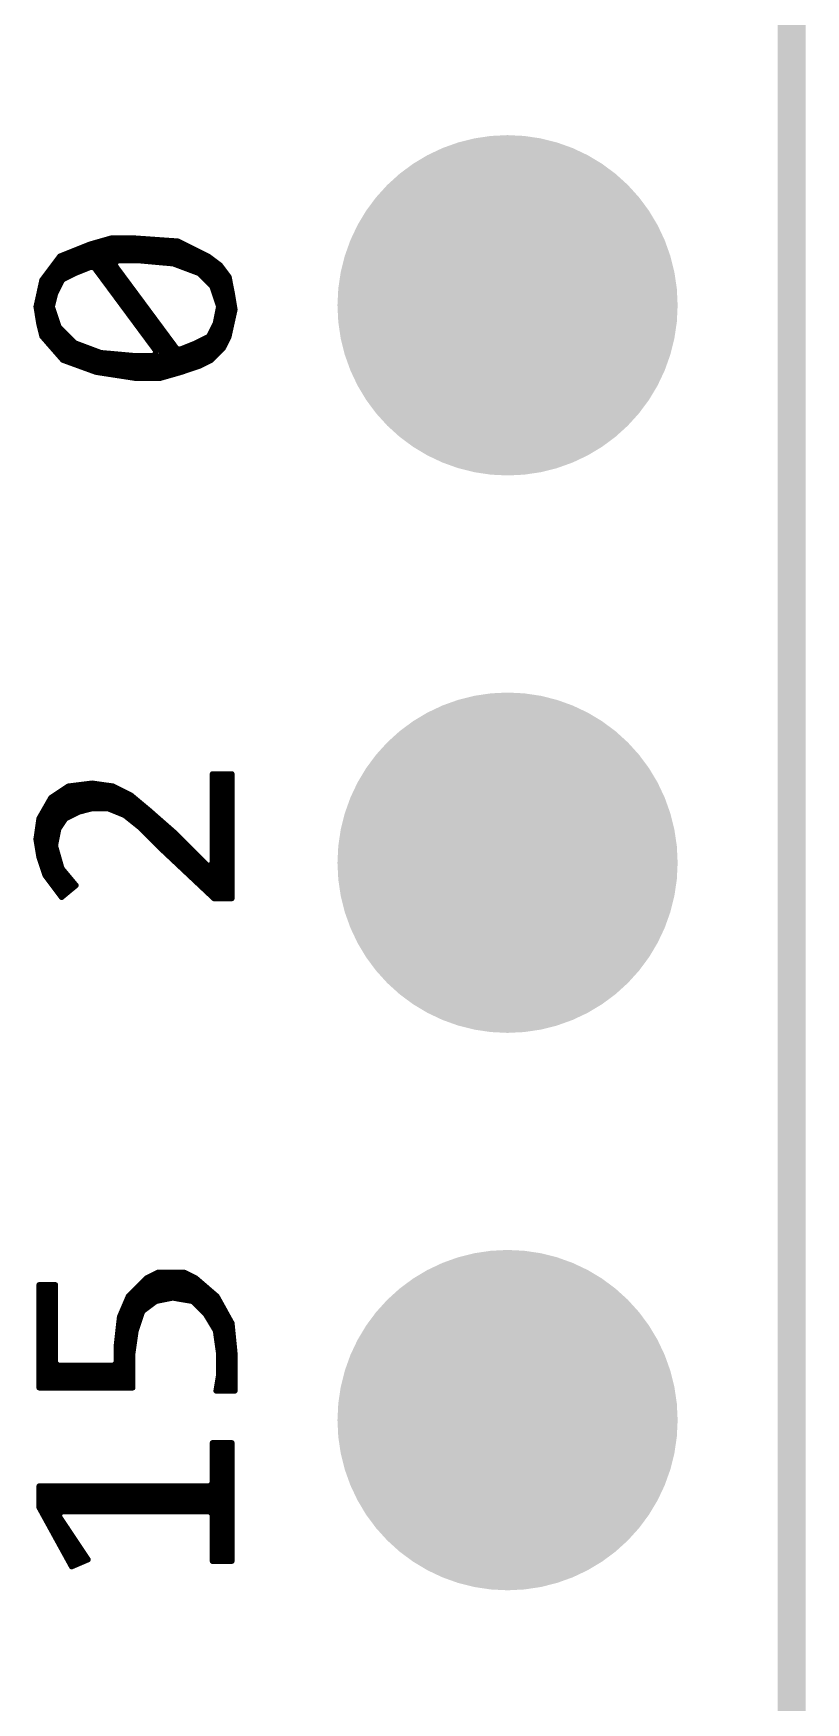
# Model space of a CAD drawing. Extents: x 491.8 to 537.2, y 395.3 to 465.5.
# Drawn here: x 524.48 to 528, y 407.62 to 415.23 of the extents above; entities that cross this region are included whole.
import ezdxf

# ---------------------------------------------------------------- set-up
doc = ezdxf.new("R2010")
doc.units = 0
doc.header["$MEASUREMENT"] = 0
doc.layers.get('0').update_dxf_attribs({"linetype": 'CONTINUOUS'})
doc.layers.add('SILKSCREENTOP_P', color=251, linetype='CONTINUOUS')

# ---------------------------------------------------------------- blocks, each defined once
blk = doc.blocks.new('ROUND_1')
at = {"const_width": 0.0127}
blk.add_lwpolyline([(-0.00635, 0, 1), (0.00635, 0, 1)], format="xyb", close=True, dxfattribs=at)
blk = doc.blocks.new('ROUND_370')
at = {"const_width": 0.77546}
blk.add_lwpolyline([(-0.38773, 0, 1), (0.38773, 0, 1)], format="xyb", close=True, dxfattribs=at)

msp = doc.modelspace()

# ---------------------------------------------------------------- linework, layer by layer
at = {"const_width": 0.127}
msp.add_lwpolyline([(527.940016, 447.259964), (527.940016, 400.99996)], dxfattribs=at)
at = {"layer": 'SILKSCREENTOP_P', "const_width": 0.0254}
for points in [[(524.740886, 414.268412), (524.603726, 414.213548)], [(524.6624, 414.13049), (524.6624, 414.236916)], [(524.6878, 414.14192), (524.6878, 414.247076)], [(524.7132, 414.15208), (524.7132, 414.257236)], [(524.7386, 414.16224), (524.7386, 414.267396)], [(524.837406, 414.295844), (524.740886, 414.268412)], [(524.764, 414.15716), (524.764, 414.275016)], [(524.7894, 414.12287), (524.7894, 414.282382)], [(524.8148, 414.08858), (524.8148, 414.289494)], [(524.947896, 414.295844), (524.837406, 414.295844)], [(524.8402, 414.05429), (524.8402, 414.295844)], [(524.8656, 414.194244), (524.8656, 414.295844)], [(524.891, 414.194244), (524.891, 414.295844)], [(524.9164, 414.194244), (524.9164, 414.295844)], [(524.9418, 414.194244), (524.9418, 414.295844)], [(525.14246, 414.282128), (524.947896, 414.295844)], [(524.9672, 414.19399), (524.9672, 414.294574)], [(524.9926, 414.191704), (524.9926, 414.292796)], [(525.018, 414.189418), (525.018, 414.291018)], [(525.0434, 414.187132), (525.0434, 414.28924)], [(525.0688, 414.184846), (525.0688, 414.287462)], [(525.0942, 414.18256), (525.0942, 414.28543)], [(525.1196, 414.18002), (525.1196, 414.283652)], [(525.280382, 414.21304), (525.14246, 414.282128)], [(525.145, 414.170876), (525.145, 414.280858)], [(525.1704, 414.161478), (525.1704, 414.268158)], [(525.1958, 414.151826), (525.1958, 414.255458)], [(525.2212, 414.142428), (525.2212, 414.242758)], [(525.2466, 414.127188), (525.2466, 414.230058)], [(524.603726, 414.213548), (524.5227, 414.105598)], [(524.5608, 413.80537), (524.5608, 414.156398)], [(524.5862, 414.049972), (524.5862, 414.19018)], [(524.6116, 414.100772), (524.6116, 414.216596)], [(524.637, 414.11779), (524.637, 414.226756)], [(524.675608, 414.137094), (524.74622, 414.165288)], [(524.74622, 414.165288), (524.761206, 414.16097)], [(524.761206, 414.16097), (525.0434, 413.77997)], [(524.853662, 414.174178), (524.863822, 414.194244)], [(525.135856, 413.793178), (524.853662, 414.174178)], [(524.863822, 414.194244), (524.962628, 414.194244)], [(524.8656, 414.02), (524.8656, 414.157922)], [(524.962628, 414.194244), (524.963644, 414.194244)], [(524.963644, 414.194244), (525.118838, 414.180274)], [(525.118838, 414.180274), (525.12214, 414.179512)], [(525.12214, 414.179512), (525.23517, 414.137094)], [(525.272, 414.101788), (525.272, 414.217358)], [(525.334484, 414.172654), (525.280382, 414.21304)], [(525.2974, 414.076134), (525.2974, 414.20034)], [(525.3228, 414.001966), (525.3228, 414.18129)], [(525.374108, 414.119822), (525.334484, 414.172654)], [(525.3482, 413.795972), (525.3482, 414.154366)], [(524.5227, 414.105598), (524.495776, 413.983678)], [(524.5354, 413.834326), (524.5354, 414.122362)], [(524.584422, 414.046162), (524.612616, 414.102804)], [(524.612616, 414.102804), (524.618204, 414.108392)], [(524.618204, 414.108392), (524.674592, 414.136586)], [(524.674592, 414.136586), (524.675608, 414.137094)], [(524.891, 413.98571), (524.891, 414.123632)], [(524.9164, 413.95142), (524.9164, 414.089342)], [(525.23517, 414.137094), (525.239742, 414.1343)], [(525.239742, 414.1343), (525.29613, 414.077658)], [(525.29613, 414.077658), (525.299178, 414.072832)], [(525.3736, 413.846772), (525.3736, 414.12033)], [(525.38757, 414.052258), (525.374108, 414.119822)], [(524.51, 413.89935), (524.51, 414.048194)], [(524.569182, 413.987234), (524.583406, 414.043622)], [(524.583406, 414.043622), (524.584422, 414.046162)], [(524.9418, 413.91713), (524.9418, 414.055052)], [(524.9672, 413.88284), (524.9672, 414.020762)], [(525.299178, 414.072832), (525.327372, 413.98825)], [(525.401286, 413.97047), (525.38757, 414.052258)], [(524.495776, 413.983678), (524.509238, 413.902144)], [(524.569436, 413.980122), (524.569182, 413.987234)], [(524.59763, 413.89554), (524.569436, 413.980122)], [(524.5862, 413.776414), (524.5862, 413.930084)], [(524.9926, 413.84855), (524.9926, 413.986472)], [(525.018, 413.81426), (525.018, 413.952182)], [(525.32788, 413.981646), (525.313656, 413.911034)], [(525.3228, 413.769556), (525.3228, 413.956754)], [(525.327372, 413.98825), (525.32788, 413.981646)], [(525.373854, 413.84728), (525.401286, 413.97047)], [(525.399, 413.960564), (525.399, 413.983424)], [(524.509238, 413.902144), (524.5227, 413.849058)], [(524.5227, 413.849058), (524.617188, 413.740854)], [(524.600678, 413.89046), (524.59763, 413.89554)], [(524.67129, 413.819848), (524.600678, 413.89046)], [(524.6116, 413.747204), (524.6116, 413.879538)], [(524.637, 413.733742), (524.637, 413.854138)], [(525.0434, 413.77997), (525.0434, 413.917892)], [(525.0688, 413.660844), (525.0688, 413.883602)], [(525.0942, 413.667956), (525.0942, 413.849312)], [(525.284446, 413.851344), (525.278604, 413.845756)], [(525.31264, 413.907986), (525.284446, 413.851344)], [(525.2974, 413.744156), (525.2974, 413.877506)], [(525.313656, 413.911034), (525.31264, 413.907986)], [(524.6624, 413.724598), (524.6624, 413.828738)], [(524.675862, 413.817054), (524.67129, 413.819848)], [(524.788638, 413.774636), (524.675862, 413.817054)], [(524.6878, 413.7152), (524.6878, 413.812482)], [(524.7132, 413.706056), (524.7132, 413.803084)], [(524.7386, 413.696658), (524.7386, 413.793432)], [(524.764, 413.687514), (524.764, 413.784034)], [(524.792194, 413.773874), (524.788638, 413.774636)], [(524.7894, 413.682688), (524.7894, 413.774382)], [(524.947388, 413.759904), (524.792194, 413.773874)], [(525.0434, 413.77997), (525.032986, 413.75965)], [(525.1196, 413.675322), (525.1196, 413.815022)], [(525.150842, 413.78886), (525.135856, 413.793178)], [(525.145, 413.682434), (525.145, 413.788098)], [(525.2212, 413.817054), (525.150842, 413.78886)], [(525.1704, 413.690562), (525.1704, 413.796734)], [(525.1958, 413.698944), (525.1958, 413.806894)], [(525.222216, 413.817562), (525.2212, 413.817054)], [(525.2212, 413.707326), (525.2212, 413.817054)], [(525.278604, 413.845756), (525.222216, 413.817562)], [(525.2466, 413.716978), (525.2466, 413.829754)], [(525.272, 413.729678), (525.272, 413.842454)], [(525.29359, 413.7406), (525.347184, 413.794194)], [(525.347184, 413.794194), (525.373854, 413.84728)], [(524.617188, 413.740854), (524.768064, 413.68599)], [(524.8148, 413.678878), (524.8148, 413.771842)], [(524.8402, 413.675068), (524.8402, 413.769556)], [(524.8656, 413.671004), (524.8656, 413.76727)], [(524.891, 413.667194), (524.891, 413.764984)], [(524.9164, 413.66313), (524.9164, 413.762698)], [(524.9418, 413.65932), (524.9418, 413.760412)], [(524.948404, 413.75965), (524.947388, 413.759904)], [(525.032986, 413.75965), (524.948404, 413.75965)], [(524.9672, 413.65805), (524.9672, 413.75965)], [(524.9926, 413.65805), (524.9926, 413.75965)], [(525.018, 413.65805), (525.018, 413.75965)], [(525.0434, 413.65805), (525.0434, 413.764984)], [(525.15643, 413.685736), (525.239996, 413.713676)], [(525.239996, 413.713676), (525.29359, 413.7406)], [(524.768064, 413.68599), (524.94942, 413.65805)], [(524.94942, 413.65805), (525.059656, 413.65805)], [(525.059656, 413.65805), (525.15643, 413.685736)], [(524.642588, 411.79877), (524.562832, 411.745684)], [(524.637, 411.65526), (524.637, 411.79496)], [(524.750792, 411.812232), (524.642588, 411.79877)], [(524.6624, 411.66796), (524.6624, 411.80131)], [(524.6878, 411.68066), (524.6878, 411.804358)], [(524.7132, 411.687772), (524.7132, 411.80766)], [(524.7386, 411.694122), (524.7386, 411.810708)], [(524.845788, 411.79877), (524.750792, 411.812232)], [(524.764, 411.696662), (524.764, 411.810454)], [(524.7894, 411.696662), (524.7894, 411.806898)], [(524.8148, 411.696662), (524.8148, 411.803088)], [(524.8402, 411.690058), (524.8402, 411.799532)], [(524.927322, 411.757876), (524.845788, 411.79877)], [(525.387316, 411.85465), (525.299686, 411.85465)], [(525.299686, 411.85465), (525.299686, 411.444186)], [(525.3228, 411.287468), (525.3228, 411.85465)], [(525.3482, 411.287468), (525.3482, 411.85465)], [(525.3736, 411.287468), (525.3736, 411.85465)], [(525.387316, 411.287468), (525.387316, 411.85465)], [(524.562832, 411.745684), (524.509238, 411.651704)], [(524.5608, 411.361128), (524.5608, 411.742128)], [(524.5862, 411.546294), (524.5862, 411.761178)], [(524.6116, 411.625034), (524.6116, 411.778196)], [(524.8656, 411.679898), (524.8656, 411.788864)], [(524.891, 411.669738), (524.891, 411.776164)], [(524.9164, 411.652466), (524.9164, 411.763464)], [(525.010634, 411.688534), (524.927322, 411.757876)], [(524.9418, 411.632146), (524.9418, 411.745938)], [(524.9672, 411.611826), (524.9672, 411.724856)], [(524.509238, 411.651704), (524.495522, 411.557216)], [(524.51, 411.473142), (524.51, 411.653228)], [(524.5354, 411.396942), (524.5354, 411.697678)], [(524.599154, 411.606492), (524.627348, 411.648656)], [(524.627348, 411.648656), (524.632428, 411.652974)], [(524.632428, 411.652974), (524.688816, 411.681168)], [(524.688816, 411.681168), (524.691356, 411.682184)], [(524.691356, 411.682184), (524.747744, 411.696408)], [(524.747744, 411.696408), (524.750792, 411.696662)], [(524.750792, 411.696662), (524.821404, 411.696662)], [(524.821404, 411.696662), (524.82623, 411.6959)], [(524.82623, 411.6959), (524.896842, 411.667452)], [(524.896842, 411.667452), (524.89989, 411.665674)], [(524.89989, 411.665674), (524.970502, 411.609286)], [(524.9926, 411.587188), (524.9926, 411.70352)], [(525.123156, 411.589982), (525.010634, 411.688534)], [(525.018, 411.561788), (525.018, 411.682184)], [(525.0434, 411.536388), (525.0434, 411.659832)], [(524.583152, 411.531308), (524.597376, 411.60192)], [(524.597376, 411.60192), (524.599154, 411.606492)], [(524.970502, 411.609286), (524.971518, 411.60827)], [(524.971518, 411.60827), (525.07007, 411.509718)], [(525.0688, 411.510988), (525.0688, 411.637734)], [(525.0942, 411.487112), (525.0942, 411.615382)], [(525.1196, 411.463236), (525.1196, 411.593284)], [(525.278096, 411.435042), (525.123156, 411.589982)], [(525.145, 411.43936), (525.145, 411.568138)], [(524.495522, 411.557216), (524.509238, 411.475428)], [(524.583406, 411.525212), (524.583152, 411.531308)], [(524.6116, 411.426406), (524.583406, 411.525212)], [(524.5862, 411.327346), (524.5862, 411.51556)], [(525.07007, 411.509718), (525.30629, 411.287468)], [(525.1704, 411.41523), (525.1704, 411.542738)], [(525.1958, 411.391354), (525.1958, 411.517338)], [(525.2212, 411.367478), (525.2212, 411.491938)], [(524.509238, 411.475428), (524.536416, 411.39364)], [(524.6116, 411.293564), (524.6116, 411.42666)], [(524.61414, 411.421834), (524.6116, 411.426406)], [(524.676624, 411.346904), (524.61414, 411.421834)], [(525.2466, 411.343602), (525.2466, 411.466538)], [(525.272, 411.319726), (525.272, 411.441138)], [(525.299686, 411.444186), (525.278096, 411.435042)], [(525.2974, 411.29585), (525.2974, 411.436566)], [(524.536416, 411.39364), (524.611854, 411.293056)], [(524.611854, 411.293056), (524.676624, 411.346904)], [(524.637, 411.313884), (524.637, 411.394402)], [(524.6624, 411.33522), (524.6624, 411.363922)], [(525.30629, 411.287468), (525.387316, 411.287468)], [(524.582898, 409.526486), (524.509492, 409.526486)], [(524.509492, 409.526486), (524.509492, 409.057856)], [(524.51, 409.057856), (524.51, 409.526486)], [(524.5354, 409.057856), (524.5354, 409.526486)], [(524.5608, 409.057856), (524.5608, 409.526486)], [(524.582898, 409.172156), (524.582898, 409.526486)], [(524.998188, 409.556966), (524.916908, 409.475432)], [(524.9672, 409.367482), (524.9672, 409.525724)], [(524.9926, 409.415234), (524.9926, 409.551124)], [(525.050258, 409.582874), (524.998188, 409.556966)], [(525.018, 409.434284), (525.018, 409.566872)], [(525.0434, 409.452318), (525.0434, 409.579572)], [(525.171162, 409.582874), (525.050258, 409.582874)], [(525.0688, 409.457652), (525.0688, 409.582874)], [(525.0942, 409.462732), (525.0942, 409.582874)], [(525.1196, 409.46705), (525.1196, 409.582874)], [(525.145, 409.462732), (525.145, 409.582874)], [(525.1704, 409.458668), (525.1704, 409.582874)], [(525.223486, 409.556712), (525.171162, 409.582874)], [(525.1958, 409.45435), (525.1958, 409.570682)], [(525.2212, 409.439618), (525.2212, 409.557982)], [(525.319498, 409.474416), (525.223486, 409.556712)], [(525.2466, 409.414218), (525.2466, 409.5369)], [(525.272, 409.386786), (525.272, 409.515056)], [(524.916908, 409.475432), (524.876268, 409.38069)], [(524.9164, 409.057856), (524.9164, 409.474416)], [(524.9418, 409.257754), (524.9418, 409.500324)], [(524.983202, 409.408122), (525.03959, 409.45054)], [(525.03959, 409.45054), (525.04467, 409.452826)], [(525.04467, 409.452826), (525.115282, 409.466796)], [(525.115282, 409.466796), (525.119854, 409.46705)], [(525.119854, 409.46705), (525.204436, 409.452826)], [(525.204436, 409.452826), (525.211548, 409.44927)], [(525.211548, 409.44927), (525.267936, 409.392882)], [(525.2974, 409.344368), (525.2974, 409.493466)], [(525.38757, 409.351734), (525.319498, 409.474416)], [(525.3228, 409.252166), (525.3228, 409.468574)], [(524.876268, 409.38069), (524.862298, 409.25623)], [(524.891, 409.057856), (524.891, 409.415234)], [(524.950436, 409.317444), (524.97863, 409.402026)], [(524.97863, 409.402026), (524.983202, 409.408122)], [(525.267936, 409.392882), (525.269714, 409.390342)], [(525.269714, 409.390342), (525.312132, 409.319984)], [(525.3482, 409.043886), (525.3482, 409.422854)], [(525.3736, 409.043886), (525.3736, 409.377134)], [(524.8656, 409.057856), (524.8656, 409.285186)], [(524.935958, 409.216352), (524.949928, 409.315158)], [(524.949928, 409.315158), (524.950436, 409.317444)], [(525.312132, 409.319984), (525.31391, 409.315158)], [(525.31391, 409.315158), (525.32788, 409.216352)], [(525.401286, 409.213812), (525.38757, 409.351734)], [(524.862298, 409.25623), (524.862298, 409.172156)], [(524.935704, 409.214574), (524.935958, 409.216352)], [(524.935704, 409.057856), (524.935704, 409.214574)], [(525.32788, 409.216352), (525.328134, 409.214574)], [(525.328134, 409.214574), (525.328134, 409.115768)], [(525.399, 409.043886), (525.399, 409.237942)], [(525.401286, 409.043886), (525.401286, 409.213812)], [(524.595598, 409.159456), (524.582898, 409.172156)], [(524.5862, 409.057856), (524.5862, 409.163774)], [(524.849598, 409.159456), (524.595598, 409.159456)], [(524.6116, 409.057856), (524.6116, 409.159456)], [(524.637, 409.057856), (524.637, 409.159456)], [(524.6624, 409.057856), (524.6624, 409.159456)], [(524.6878, 409.057856), (524.6878, 409.159456)], [(524.7132, 409.057856), (524.7132, 409.159456)], [(524.7386, 409.057856), (524.7386, 409.159456)], [(524.764, 409.057856), (524.764, 409.159456)], [(524.7894, 409.057856), (524.7894, 409.159456)], [(524.8148, 409.057856), (524.8148, 409.159456)], [(524.8402, 409.057856), (524.8402, 409.159456)], [(524.862298, 409.172156), (524.849598, 409.159456)], [(524.509492, 409.057856), (524.935704, 409.057856)], [(525.32788, 409.113736), (525.316196, 409.043886)], [(525.3228, 409.043886), (525.3228, 409.083256)], [(525.328134, 409.115768), (525.32788, 409.113736)], [(525.316196, 409.043886), (525.401286, 409.043886)], [(525.387316, 408.80665), (525.299686, 408.80665)], [(525.299686, 408.80665), (525.299686, 408.621992)], [(525.3228, 408.267662), (525.3228, 408.80665)], [(525.3482, 408.267662), (525.3482, 408.80665)], [(525.3736, 408.267662), (525.3736, 408.80665)], [(525.387316, 408.267662), (525.387316, 408.80665)], [(525.286986, 408.609292), (524.509492, 408.609292)], [(524.509492, 408.609292), (524.509492, 408.512264)], [(524.51, 408.511502), (524.51, 408.609292)], [(524.5354, 408.465274), (524.5354, 408.609292)], [(524.5608, 408.419046), (524.5608, 408.609292)], [(524.5862, 408.373072), (524.5862, 408.609292)], [(524.6116, 408.493468), (524.6116, 408.609292)], [(524.637, 408.493468), (524.637, 408.609292)], [(524.6624, 408.493468), (524.6624, 408.609292)], [(524.6878, 408.493468), (524.6878, 408.609292)], [(524.7132, 408.493468), (524.7132, 408.609292)], [(524.7386, 408.493468), (524.7386, 408.609292)], [(524.764, 408.493468), (524.764, 408.609292)], [(524.7894, 408.493468), (524.7894, 408.609292)], [(524.8148, 408.493468), (524.8148, 408.609292)], [(524.8402, 408.493468), (524.8402, 408.609292)], [(524.8656, 408.493468), (524.8656, 408.609292)], [(524.891, 408.493468), (524.891, 408.609292)], [(524.9164, 408.493468), (524.9164, 408.609292)], [(524.9418, 408.493468), (524.9418, 408.609292)], [(524.9672, 408.493468), (524.9672, 408.609292)], [(524.9926, 408.493468), (524.9926, 408.609292)], [(525.018, 408.493468), (525.018, 408.609292)], [(525.0434, 408.493468), (525.0434, 408.609292)], [(525.0688, 408.493468), (525.0688, 408.609292)], [(525.0942, 408.493468), (525.0942, 408.609292)], [(525.1196, 408.493468), (525.1196, 408.609292)], [(525.145, 408.493468), (525.145, 408.609292)], [(525.1704, 408.493468), (525.1704, 408.609292)], [(525.1958, 408.493468), (525.1958, 408.609292)], [(525.2212, 408.493468), (525.2212, 408.609292)], [(525.2466, 408.493468), (525.2466, 408.609292)], [(525.272, 408.493468), (525.272, 408.609292)], [(525.299686, 408.621992), (525.286986, 408.609292)], [(525.2974, 408.488134), (525.2974, 408.614372)], [(524.509492, 408.512264), (524.657574, 408.243024)], [(524.599154, 408.473656), (524.609822, 408.493468)], [(524.731742, 408.274774), (524.599154, 408.473656)], [(524.609822, 408.493468), (525.286986, 408.493468)], [(524.6116, 408.326844), (524.6116, 408.455114)], [(525.286986, 408.493468), (525.299686, 408.480768)], [(525.299686, 408.480768), (525.299686, 408.267662)], [(524.637, 408.280616), (524.637, 408.417014)], [(524.6624, 408.245056), (524.6624, 408.378914)], [(524.6878, 408.255978), (524.6878, 408.340814)], [(524.7132, 408.2669), (524.7132, 408.302714)], [(524.657574, 408.243024), (524.731742, 408.274774)], [(525.299686, 408.267662), (525.387316, 408.267662)]]:
    msp.add_lwpolyline(points, dxfattribs=at)

# ---------------------------------------------------------------- block references
for p in [(526.644616, 413.990282), (526.644616, 411.450282), (526.644616, 408.910282)]:
    msp.add_blockref('ROUND_370', p)
at = {"layer": 'SILKSCREENTOP_P'}
for p in [(524.6624, 414.236916), (524.6878, 414.247076), (524.7132, 414.257236), (524.7386, 414.267396), (524.740886, 414.268412), (524.764, 414.275016), (524.7894, 414.282382), (524.8148, 414.289494), (524.837406, 414.295844), (524.8402, 414.295844), (524.8656, 414.295844), (524.891, 414.295844), (524.9164, 414.295844), (524.9418, 414.295844), (524.947896, 414.295844), (524.9672, 414.294574), (524.9926, 414.292796), (525.018, 414.291018), (525.0434, 414.28924), (525.0688, 414.287462), (525.0942, 414.28543), (525.1196, 414.283652), (525.14246, 414.282128), (525.145, 414.280858), (525.1704, 414.268158), (525.1958, 414.255458), (525.2212, 414.242758), (525.2466, 414.230058), (524.5608, 414.156398), (524.5862, 414.19018), (524.603726, 414.213548), (524.6116, 414.216596), (524.637, 414.226756), (524.7386, 414.16224), (524.74622, 414.165288), (524.761206, 414.16097), (524.764, 414.15716), (524.853662, 414.174178), (524.863822, 414.194244), (524.8656, 414.194244), (524.8656, 414.157922), (524.891, 414.194244), (524.9164, 414.194244), (524.9418, 414.194244), (524.962628, 414.194244), (524.963644, 414.194244), (524.9672, 414.19399), (524.9926, 414.191704), (525.018, 414.189418), (525.0434, 414.187132), (525.0688, 414.184846), (525.0942, 414.18256), (525.118838, 414.180274), (525.1196, 414.18002), (525.12214, 414.179512), (525.145, 414.170876), (525.1704, 414.161478), (525.272, 414.217358), (525.280382, 414.21304), (525.2974, 414.20034), (525.3228, 414.18129), (525.334484, 414.172654), (525.3482, 414.154366), (524.5227, 414.105598), (524.5354, 414.122362), (524.6116, 414.100772), (524.612616, 414.102804), (524.618204, 414.108392), (524.637, 414.11779), (524.6624, 414.13049), (524.674592, 414.136586), (524.675608, 414.137094), (524.6878, 414.14192), (524.7132, 414.15208), (524.7894, 414.12287), (524.8148, 414.08858), (524.891, 414.123632), (524.9164, 414.089342), (525.1958, 414.151826), (525.2212, 414.142428), (525.23517, 414.137094), (525.239742, 414.1343), (525.2466, 414.127188), (525.272, 414.101788), (525.29613, 414.077658), (525.3736, 414.12033), (525.374108, 414.119822), (524.51, 414.048194), (524.583406, 414.043622), (524.584422, 414.046162), (524.5862, 414.049972), (524.8402, 414.05429), (524.8656, 414.02), (524.9418, 414.055052), (524.9672, 414.020762), (525.2974, 414.076134), (525.299178, 414.072832), (525.3228, 414.001966), (525.38757, 414.052258), (524.495776, 413.983678), (524.569182, 413.987234), (524.569436, 413.980122), (524.5862, 413.930084), (524.891, 413.98571), (524.9164, 413.95142), (524.9926, 413.986472), (525.018, 413.952182), (525.3228, 413.956754), (525.327372, 413.98825), (525.32788, 413.981646), (525.32788, 413.981646), (525.399, 413.983424), (525.399, 413.960564), (525.401286, 413.97047), (525.401286, 413.97047), (524.509238, 413.902144), (524.51, 413.89935), (524.5227, 413.849058), (524.59763, 413.89554), (524.600678, 413.89046), (524.6116, 413.879538), (524.637, 413.854138), (524.9418, 413.91713), (524.9672, 413.88284), (525.0434, 413.917892), (525.0688, 413.883602), (525.0942, 413.849312), (525.284446, 413.851344), (525.2974, 413.877506), (525.31264, 413.907986), (525.313656, 413.911034), (524.5354, 413.834326), (524.5608, 413.80537), (524.5862, 413.776414), (524.6624, 413.828738), (524.67129, 413.819848), (524.675862, 413.817054), (524.6878, 413.812482), (524.7132, 413.803084), (524.7386, 413.793432), (524.764, 413.784034), (524.788638, 413.774636), (524.7894, 413.774382), (524.792194, 413.773874), (524.9926, 413.84855), (525.018, 413.81426), (525.0434, 413.77997), (525.0434, 413.77997), (525.1196, 413.815022), (525.135856, 413.793178), (525.145, 413.788098), (525.150842, 413.78886), (525.1704, 413.796734), (525.1958, 413.806894), (525.2212, 413.817054), (525.2212, 413.817054), (525.222216, 413.817562), (525.2466, 413.829754), (525.272, 413.842454), (525.278604, 413.845756), (525.347184, 413.794194), (525.3482, 413.795972), (525.3736, 413.846772), (525.373854, 413.84728), (524.6116, 413.747204), (524.617188, 413.740854), (524.637, 413.733742), (524.6624, 413.724598), (524.6878, 413.7152), (524.7132, 413.706056), (524.7386, 413.696658), (524.8148, 413.771842), (524.8402, 413.769556), (524.8656, 413.76727), (524.891, 413.764984), (524.9164, 413.762698), (524.9418, 413.760412), (524.947388, 413.759904), (524.948404, 413.75965), (524.9672, 413.75965), (524.9926, 413.75965), (525.018, 413.75965), (525.032986, 413.75965), (525.032986, 413.75965), (525.0434, 413.764984), (525.1958, 413.698944), (525.2212, 413.707326), (525.239996, 413.713676), (525.2466, 413.716978), (525.272, 413.729678), (525.29359, 413.7406), (525.2974, 413.744156), (525.3228, 413.769556), (524.764, 413.687514), (524.768064, 413.68599), (524.7894, 413.682688), (524.8148, 413.678878), (524.8402, 413.675068), (524.8656, 413.671004), (524.891, 413.667194), (524.9164, 413.66313), (524.9418, 413.65932), (524.94942, 413.65805), (524.9672, 413.65805), (524.9926, 413.65805), (525.018, 413.65805), (525.0434, 413.65805), (525.059656, 413.65805), (525.0688, 413.660844), (525.0942, 413.667956), (525.1196, 413.675322), (525.145, 413.682434), (525.15643, 413.685736), (525.1704, 413.690562), (524.637, 411.79496), (524.642588, 411.79877), (524.6624, 411.80131), (524.6878, 411.804358), (524.7132, 411.80766), (524.7386, 411.810708), (524.750792, 411.812232), (524.764, 411.810454), (524.7894, 411.806898), (524.8148, 411.803088), (524.8402, 411.799532), (524.845788, 411.79877), (525.299686, 411.85465), (525.3228, 411.85465), (525.3482, 411.85465), (525.3736, 411.85465), (525.387316, 411.85465), (525.387316, 411.85465), (524.5608, 411.742128), (524.562832, 411.745684), (524.5862, 411.761178), (524.6116, 411.778196), (524.8656, 411.788864), (524.891, 411.776164), (524.9164, 411.763464), (524.927322, 411.757876), (524.9418, 411.745938), (524.9672, 411.724856), (524.509238, 411.651704), (524.51, 411.653228), (524.5354, 411.697678), (524.627348, 411.648656), (524.632428, 411.652974), (524.637, 411.65526), (524.6624, 411.66796), (524.6878, 411.68066), (524.688816, 411.681168), (524.691356, 411.682184), (524.7132, 411.687772), (524.7386, 411.694122), (524.747744, 411.696408), (524.750792, 411.696662), (524.764, 411.696662), (524.7894, 411.696662), (524.8148, 411.696662), (524.821404, 411.696662), (524.82623, 411.6959), (524.8402, 411.690058), (524.8656, 411.679898), (524.891, 411.669738), (524.896842, 411.667452), (524.89989, 411.665674), (524.9164, 411.652466), (524.9926, 411.70352), (525.010634, 411.688534), (525.018, 411.682184), (525.0434, 411.659832), (524.597376, 411.60192), (524.599154, 411.606492), (524.6116, 411.625034), (524.9418, 411.632146), (524.9672, 411.611826), (524.970502, 411.609286), (524.971518, 411.60827), (524.9926, 411.587188), (525.0688, 411.637734), (525.0942, 411.615382), (525.1196, 411.593284), (525.123156, 411.589982), (525.145, 411.568138), (524.495522, 411.557216), (524.583152, 411.531308), (524.583406, 411.525212), (524.5862, 411.546294), (524.5862, 411.51556), (525.018, 411.561788), (525.0434, 411.536388), (525.0688, 411.510988), (525.07007, 411.509718), (525.1704, 411.542738), (525.1958, 411.517338), (525.2212, 411.491938), (524.509238, 411.475428), (524.51, 411.473142), (524.6116, 411.42666), (524.6116, 411.426406), (524.61414, 411.421834), (525.0942, 411.487112), (525.1196, 411.463236), (525.145, 411.43936), (525.1704, 411.41523), (525.2466, 411.466538), (525.272, 411.441138), (525.278096, 411.435042), (525.2974, 411.436566), (525.299686, 411.444186), (524.5354, 411.396942), (524.536416, 411.39364), (524.5608, 411.361128), (524.637, 411.394402), (524.6624, 411.363922), (524.676624, 411.346904), (525.1958, 411.391354), (525.2212, 411.367478), (525.2466, 411.343602), (524.5862, 411.327346), (524.6116, 411.293564), (524.611854, 411.293056), (524.637, 411.313884), (524.6624, 411.33522), (525.272, 411.319726), (525.2974, 411.29585), (525.30629, 411.287468), (525.3228, 411.287468), (525.3482, 411.287468), (525.3736, 411.287468), (525.387316, 411.287468), (524.509492, 409.526486), (524.51, 409.526486), (524.5354, 409.526486), (524.5608, 409.526486), (524.582898, 409.526486), (524.9672, 409.525724), (524.9926, 409.551124), (524.998188, 409.556966), (525.018, 409.566872), (525.0434, 409.579572), (525.050258, 409.582874), (525.0688, 409.582874), (525.0942, 409.582874), (525.1196, 409.582874), (525.145, 409.582874), (525.1704, 409.582874), (525.171162, 409.582874), (525.1958, 409.570682), (525.2212, 409.557982), (525.223486, 409.556712), (525.2466, 409.5369), (525.272, 409.515056), (524.9164, 409.474416), (524.916908, 409.475432), (524.9418, 409.500324), (525.03959, 409.45054), (525.0434, 409.452318), (525.04467, 409.452826), (525.0688, 409.457652), (525.0942, 409.462732), (525.115282, 409.466796), (525.1196, 409.46705), (525.119854, 409.46705), (525.145, 409.462732), (525.1704, 409.458668), (525.1958, 409.45435), (525.204436, 409.452826), (525.211548, 409.44927), (525.2212, 409.439618), (525.2974, 409.493466), (525.319498, 409.474416), (525.3228, 409.468574), (524.876268, 409.38069), (524.891, 409.415234), (524.9672, 409.367482), (524.97863, 409.402026), (524.983202, 409.408122), (524.9926, 409.415234), (525.018, 409.434284), (525.2466, 409.414218), (525.267936, 409.392882), (525.269714, 409.390342), (525.272, 409.386786), (525.3482, 409.422854), (525.3736, 409.377134), (524.8656, 409.285186), (524.949928, 409.315158), (524.950436, 409.317444), (525.2974, 409.344368), (525.312132, 409.319984), (525.31391, 409.315158), (525.38757, 409.351734), (524.862298, 409.25623), (524.935704, 409.214574), (524.935958, 409.216352), (524.9418, 409.257754), (525.3228, 409.252166), (525.32788, 409.216352), (525.328134, 409.214574), (525.399, 409.237942), (525.401286, 409.213812), (525.401286, 409.213812), (524.582898, 409.172156), (524.5862, 409.163774), (524.595598, 409.159456), (524.6116, 409.159456), (524.637, 409.159456), (524.6624, 409.159456), (524.6878, 409.159456), (524.7132, 409.159456), (524.7386, 409.159456), (524.764, 409.159456), (524.7894, 409.159456), (524.8148, 409.159456), (524.8402, 409.159456), (524.849598, 409.159456), (524.862298, 409.172156), (524.509492, 409.057856), (524.51, 409.057856), (524.5354, 409.057856), (524.5608, 409.057856), (524.5862, 409.057856), (524.6116, 409.057856), (524.637, 409.057856), (524.6624, 409.057856), (524.6878, 409.057856), (524.7132, 409.057856), (524.7386, 409.057856), (524.764, 409.057856), (524.7894, 409.057856), (524.8148, 409.057856), (524.8402, 409.057856), (524.8656, 409.057856), (524.891, 409.057856), (524.9164, 409.057856), (524.935704, 409.057856), (525.3228, 409.083256), (525.32788, 409.113736), (525.328134, 409.115768), (525.316196, 409.043886), (525.3228, 409.043886), (525.3482, 409.043886), (525.3736, 409.043886), (525.399, 409.043886), (525.401286, 409.043886), (525.299686, 408.80665), (525.3228, 408.80665), (525.3482, 408.80665), (525.3736, 408.80665), (525.387316, 408.80665), (525.387316, 408.80665), (524.509492, 408.609292), (524.51, 408.609292), (524.5354, 408.609292), (524.5608, 408.609292), (524.5862, 408.609292), (524.6116, 408.609292), (524.637, 408.609292), (524.6624, 408.609292), (524.6878, 408.609292), (524.7132, 408.609292), (524.7386, 408.609292), (524.764, 408.609292), (524.7894, 408.609292), (524.8148, 408.609292), (524.8402, 408.609292), (524.8656, 408.609292), (524.891, 408.609292), (524.9164, 408.609292), (524.9418, 408.609292), (524.9672, 408.609292), (524.9926, 408.609292), (525.018, 408.609292), (525.0434, 408.609292), (525.0688, 408.609292), (525.0942, 408.609292), (525.1196, 408.609292), (525.145, 408.609292), (525.1704, 408.609292), (525.1958, 408.609292), (525.2212, 408.609292), (525.2466, 408.609292), (525.272, 408.609292), (525.286986, 408.609292), (525.2974, 408.614372), (525.299686, 408.621992), (524.509492, 408.512264), (524.51, 408.511502), (524.5354, 408.465274), (524.599154, 408.473656), (524.609822, 408.493468), (524.6116, 408.493468), (524.6116, 408.455114), (524.637, 408.493468), (524.6624, 408.493468), (524.6878, 408.493468), (524.7132, 408.493468), (524.7386, 408.493468), (524.764, 408.493468), (524.7894, 408.493468), (524.8148, 408.493468), (524.8402, 408.493468), (524.8656, 408.493468), (524.891, 408.493468), (524.9164, 408.493468), (524.9418, 408.493468), (524.9672, 408.493468), (524.9926, 408.493468), (525.018, 408.493468), (525.0434, 408.493468), (525.0688, 408.493468), (525.0942, 408.493468), (525.1196, 408.493468), (525.145, 408.493468), (525.1704, 408.493468), (525.1958, 408.493468), (525.2212, 408.493468), (525.2466, 408.493468), (525.272, 408.493468), (525.286986, 408.493468), (525.2974, 408.488134), (525.299686, 408.480768), (524.5608, 408.419046), (524.5862, 408.373072), (524.637, 408.417014), (524.6624, 408.378914), (524.6116, 408.326844), (524.6878, 408.340814), (524.7132, 408.302714), (524.637, 408.280616), (524.657574, 408.243024), (524.6624, 408.245056), (524.6878, 408.255978), (524.7132, 408.2669), (524.731742, 408.274774), (525.299686, 408.267662), (525.3228, 408.267662), (525.3482, 408.267662), (525.3736, 408.267662), (525.387316, 408.267662)]:
    msp.add_blockref('ROUND_1', p, dxfattribs=at)

doc.saveas('drawing.dxf')
